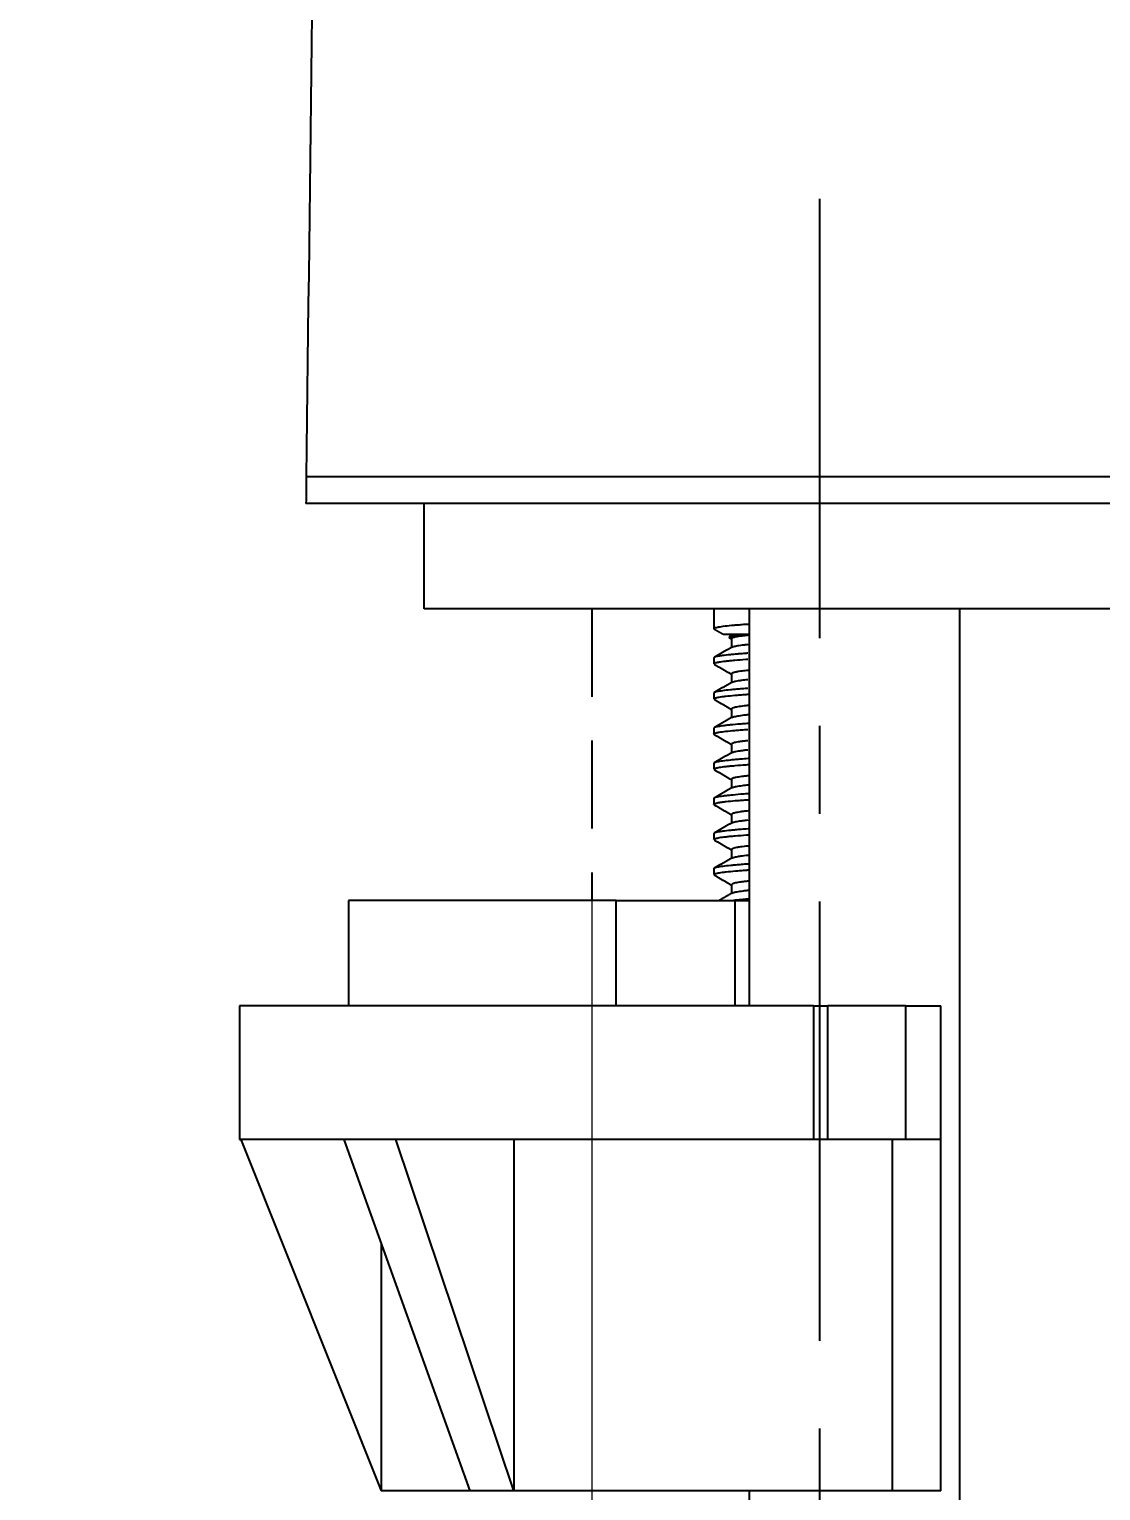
# Model space of a CAD drawing. Extents: x 0 to 1354, y 0 to 992.
# Drawn here: x 292.96 to 323.45, y 319.26 to 360.85 of the extents above; entities that cross this region are included whole.
import ezdxf

# ---------------------------------------------------------------- set-up
doc = ezdxf.new("R2010")
doc.units = 0
doc.header["$LTSCALE"] = 10
doc.header["$MEASUREMENT"] = 0
doc.header["$PDMODE"] = 3
doc.header["$PDSIZE"] = -10
doc.linetypes.add('CENTER', pattern=[2, 1.25, -0.25, 0.25, -0.25])
doc.linetypes.add('HIDDEN', pattern=[0.375, 0.25, -0.125])
doc.layers.get('0').update_dxf_attribs({"linetype": 'CONTINUOUS'})
doc.layers.get('DEFPOINTS').update_dxf_attribs({"linetype": 'CONTINUOUS'})
doc.layers.add('1', color=7, linetype='CONTINUOUS')
doc.styles.add('Daelim Dimension', font='NanumGothic.ttf')
doc.dimstyles.new('DEFAULT', dxfattribs={"dimscale": 2, "dimtxt": 2, "dimasz": 2, "dimexe": 0, "dimexo": 2, "dimgap": 1, "dimtad": 1, "dimdec": 1, "dimzin": 9, "dimdsep": 46, "dimtxsty": 'Daelim Dimension', "dimcen": 0.5, "dimclrd": 252, "dimclre": 252, "dimclrt": 3, "dimadec": 1, "dimazin": 0, "dimtfac": 1, "dimtdec": 1, "dimtix": 1, "dimtmove": 0, "dimatfit": 3, "dimfxl": 1, "dimtolj": 1, "dimtzin": 1, "dimlwd": 9, "dimlwe": 9, "dimarcsym": 0})

# ---------------------------------------------------------------- blocks, each defined once
blk = doc.blocks.new('*D3')
at = {"color": 5, "lineweight": 9, "ltscale": 0.5, "transparency": 16777216}
for p, q in [((308.968, 336.206), (308.968, 298.59)), ((343.968, 336.206), (343.968, 298.59)), ((308.968, 298.59), (194.874, 298.59)), ((339.968, 298.59), (312.968, 298.59))]:
    blk.add_line(p, q, dxfattribs=at)
at = {"color": 5, "ltscale": 0.5, "transparency": 16777216}
for points in [[(312.968, 299.257), (312.968, 297.923), (308.968, 298.59)], [(339.968, 299.257), (339.968, 297.923), (343.968, 298.59)]]:
    blk.add_solid(points, dxfattribs=at)
at = {"layer": 'DEFPOINTS', "color": 0, "ltscale": 0.5, "transparency": 16777216}
for p in [(308.968, 340.206), (343.968, 340.206), (343.968, 298.59)]:
    blk.add_point(p, dxfattribs=at)
at = {"color": 7, "lineweight": -3, "ltscale": 0.5, "transparency": 16777216, "insert": (240.458, 308.575), "char_height": 10, "attachment_point": 5, "style": 'Daelim Dimension'}
blk.add_mtext('\\A1;설치구멍 {\\H1.25x;\\C256;Ø}35', dxfattribs=at)

msp = doc.modelspace()

# ---------------------------------------------------------------- linework, layer by layer
at = {"color": 7, "linetype": 'HIDDEN', "lineweight": -3}
msp.add_line((308.968, 344.356), (308.968, 336.056), dxfattribs=at)
at = {"layer": '1', "color": 1, "linetype": 'CENTER', "lineweight": -3}
msp.add_line((315.447, 356.025), (315.447, 283.128), dxfattribs=at)
at = {"layer": '1', "color": 7, "linetype": 'Continuous', "lineweight": -3}
for p, q in [((304.197, 344.356), (304.197, 347.356)), ((348.697, 344.356), (304.197, 344.356)), ((312.447, 344.356), (312.447, 343.794)), ((313.447, 344.356), (313.447, 333.056)), ((319.447, 314.677), (319.447, 344.356)), ((312.947, 343.628), (312.885, 343.567)), ((312.947, 343.506), (312.947, 343.26)), ((312.447, 342.963), (312.447, 342.795)), ((312.947, 342.505), (312.947, 342.26)), ((312.447, 341.962), (312.447, 341.795)), ((312.947, 341.506), (312.947, 341.26)), ((312.447, 340.962), (312.447, 340.794)), ((312.947, 340.506), (312.947, 340.26)), ((312.447, 339.963), (312.447, 339.795)), ((312.947, 339.505), (312.947, 339.26)), ((312.447, 338.962), (312.447, 338.794)), ((312.947, 338.506), (312.947, 338.26)), ((312.447, 337.963), (312.447, 337.795)), ((312.947, 337.505), (312.947, 337.26)), ((312.447, 336.962), (312.447, 336.795)), ((312.947, 336.506), (312.947, 336.26)), ((302.047, 336.056), (302.047, 333.056)), ((309.669, 336.056), (302.047, 336.056)), ((309.669, 336.056), (313.047, 336.056)), ((309.669, 333.056), (309.669, 336.056)), ((313.047, 336.056), (313.447, 336.056)), ((313.047, 333.056), (313.047, 336.056)), ((298.947, 333.056), (298.947, 329.256)), ((315.28, 333.056), (298.947, 333.056)), ((315.28, 333.056), (315.686, 333.056)), ((315.28, 333.056), (315.28, 329.256)), ((317.901, 333.056), (315.686, 333.056)), ((315.686, 329.256), (315.686, 333.056)), ((317.901, 333.056), (318.901, 333.056)), ((317.901, 333.056), (317.901, 329.256)), ((318.901, 329.256), (318.901, 333.056)), ((298.947, 329.256), (298.986, 329.256)), ((298.986, 329.256), (302.98, 319.256)), ((301.917, 329.256), (298.986, 329.256)), ((301.915, 329.255), (305.499, 319.256)), ((303.396, 329.256), (301.933, 329.256)), ((306.749, 319.256), (303.396, 329.256)), ((315.28, 329.256), (303.396, 329.256)), ((306.749, 329.256), (306.749, 319.256)), ((315.686, 329.256), (315.28, 329.256)), ((317.901, 329.256), (315.686, 329.256)), ((317.522, 329.256), (317.522, 319.256)), ((318.901, 329.256), (317.901, 329.256)), ((318.901, 319.256), (318.901, 329.256)), ((302.98, 326.284), (302.98, 319.256)), ((305.499, 319.256), (302.98, 319.256)), ((306.749, 319.256), (305.499, 319.256)), ((317.522, 319.256), (306.749, 319.256)), ((313.447, 319.256), (313.447, 314.677)), ((318.901, 319.256), (317.522, 319.256))]:
    msp.add_line(p, q, dxfattribs=at)
msp.add_ellipse((325.869, 262.125), major_axis=(-24.064, 67.089), ratio=0.179804, start_param=6.272633, end_param=6.273983, dxfattribs=at)
for points, degree in [([(301.462, 400.732), (301.257, 383.193), (301.052, 365.653), (300.847, 348.113)], 3), ([(300.847, 348.113), (300.844, 347.861), (300.841, 347.608), (300.838, 347.356)], 3), ([(312.454, 343.783), (312.588, 343.705), (312.722, 343.628)], 2), ([(312.964, 343.27), (312.707, 343.121), (312.449, 342.971)], 2), ([(312.872, 343.54), (312.947, 343.497)], 1), ([(312.452, 342.784), (312.7, 342.64), (312.947, 342.497)], 2), ([(312.97, 342.273), (312.712, 342.124), (312.455, 341.974)], 2), ([(312.45, 341.785), (312.698, 341.641), (312.947, 341.497)], 2), ([(312.964, 341.27), (312.707, 341.121), (312.45, 340.972)], 2), ([(312.455, 340.783), (312.701, 340.64), (312.947, 340.497)], 2), ([(312.968, 340.272), (312.71, 340.123), (312.453, 339.973)], 2), ([(312.449, 339.786), (312.698, 339.641), (312.947, 339.497)], 2), ([(312.966, 339.271), (312.709, 339.122), (312.452, 338.973)], 2), ([(312.455, 338.782), (312.701, 338.64), (312.947, 338.497)], 2), ([(312.966, 338.271), (312.708, 338.122), (312.451, 337.972)], 2), ([(312.449, 337.785), (312.698, 337.641), (312.947, 337.497)], 2), ([(312.968, 337.273), (312.711, 337.123), (312.454, 336.974)], 2), ([(312.454, 336.783), (312.701, 336.64), (312.947, 336.497)], 2), ([(312.964, 336.27), (312.78, 336.163), (312.595, 336.056)], 2)]:
    msp.add_open_spline(points, degree=degree, dxfattribs=at)
for points, knots in [([(326.447, 348.113), (326.024, 348.113), (325.182, 348.113), (324.348, 348.113), (323.101, 348.113), (322.276, 348.113), (320.641, 348.113), (319.83, 348.113), (318.825, 348.113), (318.524, 348.113), (318.224, 348.113), (318.024, 348.113), (317.925, 348.113), (317.428, 348.113), (316.643, 348.113), (315.496, 348.113), (314.751, 348.113), (313.649, 348.113), (312.934, 348.113), (311.891, 348.113), (311.548, 348.113), (311.041, 348.113), (310.874, 348.113), (310.624, 348.113), (310.541, 348.113), (310.376, 348.113), (310.294, 348.113), (309.56, 348.113), (308.939, 348.113), (307.759, 348.113), (307.2, 348.113), (306.142, 348.113), (305.643, 348.113), (305.058, 348.113), (304.943, 348.113), (304.773, 348.113), (304.717, 348.113), (304.606, 348.113), (304.332, 348.113), (304.073, 348.113), (303.48, 348.113), (303.123, 348.113), (302.484, 348.113), (302.203, 348.113), (301.837, 348.113), (301.725, 348.113), (301.571, 348.113), (301.522, 348.113), (301.429, 348.113), (301.386, 348.113), (301.179, 348.113), (301.055, 348.113), (300.931, 348.113), (300.868, 348.113), (300.847, 348.113), (300.847, 348.113)], [0, 0, 0, 0, 0.031254, 0.062509, 0.062509, 0.125017, 0.125017, 0.187526, 0.187526, 0.203153, 0.210966, 0.210966, 0.21878, 0.21878, 0.250034, 0.281288, 0.312543, 0.312543, 0.375051, 0.375051, 0.406305, 0.406305, 0.421933, 0.421933, 0.429746, 0.429746, 0.43756, 0.43756, 0.500068, 0.500068, 0.562577, 0.562577, 0.625085, 0.625085, 0.640712, 0.640712, 0.648526, 0.648526, 0.65634, 0.687594, 0.687594, 0.750102, 0.750102, 0.812611, 0.812611, 0.843865, 0.843865, 0.859492, 0.859492, 0.875119, 0.875119, 0.937628, 0.937628, 0.968882, 1, 1, 1, 1]), ([(326.447, 347.356), (326.024, 347.356), (325.182, 347.356), (324.347, 347.356), (323.099, 347.356), (322.275, 347.356), (320.639, 347.356), (319.828, 347.356), (318.822, 347.356), (318.521, 347.356), (318.221, 347.356), (318.022, 347.356), (317.922, 347.356), (317.425, 347.356), (316.64, 347.356), (315.492, 347.356), (314.747, 347.356), (313.645, 347.356), (312.929, 347.356), (311.886, 347.356), (311.543, 347.356), (311.036, 347.356), (310.868, 347.356), (310.619, 347.356), (310.536, 347.356), (310.371, 347.356), (310.289, 347.356), (309.555, 347.356), (308.933, 347.356), (307.753, 347.356), (307.193, 347.356), (306.135, 347.356), (305.636, 347.356), (305.051, 347.356), (304.936, 347.356), (304.766, 347.356), (304.71, 347.356), (304.599, 347.356), (304.325, 347.356), (304.066, 347.356), (303.472, 347.356), (303.115, 347.356), (302.476, 347.356), (302.194, 347.356), (301.829, 347.356), (301.717, 347.356), (301.563, 347.356), (301.514, 347.356), (301.421, 347.356), (301.377, 347.356), (301.17, 347.356), (301.046, 347.356), (300.922, 347.356), (300.859, 347.356), (300.838, 347.356), (300.838, 347.356)], [0, 0, 0, 0, 0.03125, 0.0625, 0.0625, 0.125, 0.125, 0.1875, 0.1875, 0.203125, 0.210938, 0.210938, 0.21875, 0.21875, 0.25, 0.28125, 0.3125, 0.3125, 0.375, 0.375, 0.40625, 0.40625, 0.421875, 0.421875, 0.429688, 0.429688, 0.4375, 0.4375, 0.5, 0.5, 0.5625, 0.5625, 0.625, 0.625, 0.640625, 0.640625, 0.648437, 0.648437, 0.65625, 0.6875, 0.6875, 0.75, 0.75, 0.8125, 0.8125, 0.84375, 0.84375, 0.859375, 0.859375, 0.875, 0.875, 0.9375, 0.9375, 0.96875, 1, 1, 1, 1]), ([(312.447, 343.794), (312.447, 343.795), (312.447, 343.795), (312.448, 343.801), (312.453, 343.805), (312.476, 343.819), (312.505, 343.828), (312.558, 343.839), (312.569, 343.841), (312.593, 343.846), (312.606, 343.848), (312.648, 343.855), (312.678, 343.859), (312.779, 343.872), (312.858, 343.88), (312.971, 343.891), (312.995, 343.893), (313.043, 343.897), (313.068, 343.899), (313.145, 343.905), (313.198, 343.909), (313.307, 343.918), (313.362, 343.922), (313.418, 343.926)], [0, 0, 0, 0, 0.017819, 0.017819, 0.116551, 0.116551, 0.314014, 0.314014, 0.363379, 0.363379, 0.412745, 0.412745, 0.511477, 0.511477, 0.708939, 0.708939, 0.758305, 0.758305, 0.807671, 0.807671, 0.906402, 0.906402, 1, 1, 1, 1]), ([(312.462, 343.778), (312.458, 343.78), (312.456, 343.782), (312.452, 343.784), (312.451, 343.786), (312.45, 343.787)], [0, 0, 0, 0, 0.560519, 0.560519, 1, 1, 1, 1]), ([(313.434, 343.628), (313.432, 343.628), (313.43, 343.628), (313.393, 343.628), (313.358, 343.628), (313.308, 343.628), (313.291, 343.628), (313.259, 343.628), (313.243, 343.628), (313.165, 343.628), (313.109, 343.628), (313.006, 343.628), (312.961, 343.628), (312.9, 343.628), (312.882, 343.628), (312.847, 343.628), (312.831, 343.628), (312.789, 343.628), (312.766, 343.628), (312.734, 343.628), (312.725, 343.628), (312.72, 343.628), (312.72, 343.628), (312.72, 343.628), (312.72, 343.628), (312.72, 343.628)], [0, 0, 0, 0, 0.003549, 0.003549, 0.081536, 0.081536, 0.120529, 0.120529, 0.159523, 0.159523, 0.315497, 0.315497, 0.471472, 0.471472, 0.549459, 0.549459, 0.627446, 0.627446, 0.78342, 0.78342, 0.939394, 0.939394, 0.978388, 0.978388, 1, 1, 1, 1]), ([(312.869, 343.55), (312.872, 343.554), (312.879, 343.557), (312.901, 343.563), (312.914, 343.566), (312.937, 343.571), (312.946, 343.572), (312.964, 343.575), (312.975, 343.577), (313.028, 343.584), (313.082, 343.59), (313.179, 343.598), (313.214, 343.601), (313.27, 343.605), (313.29, 343.606), (313.33, 343.609), (313.351, 343.61), (313.394, 343.613), (313.416, 343.614), (313.438, 343.616)], [0, 0, 0, 0, 0.154261, 0.154261, 0.284435, 0.284435, 0.349521, 0.349521, 0.414608, 0.414608, 0.674956, 0.674956, 0.80513, 0.80513, 0.870217, 0.870217, 0.935304, 0.935304, 1, 1, 1, 1]), ([(313.422, 343.606), (313.414, 343.605), (313.406, 343.604), (313.358, 343.599), (313.321, 343.595), (313.269, 343.589), (313.253, 343.586), (313.221, 343.582), (313.205, 343.58), (313.132, 343.569), (313.083, 343.561), (313.026, 343.547), (313.01, 343.543), (312.99, 343.536), (312.983, 343.533), (312.973, 343.529), (312.968, 343.527), (312.952, 343.518), (312.946, 343.511), (312.947, 343.505)], [0, 0, 0, 0, 0.027083, 0.027083, 0.157292, 0.157292, 0.222396, 0.222396, 0.2875, 0.2875, 0.547917, 0.547917, 0.678125, 0.678125, 0.743229, 0.743229, 0.808333, 0.808333, 1, 1, 1, 1]), ([(312.959, 343.267), (312.965, 343.271), (312.975, 343.275), (312.993, 343.281), (313, 343.284), (313.015, 343.288), (313.023, 343.29), (313.067, 343.3), (313.113, 343.309), (313.197, 343.322), (313.242, 343.328), (313.294, 343.335), (313.33, 343.34), (313.348, 343.342), (313.386, 343.346), (313.404, 343.349), (313.424, 343.351)], [0, 0, 0, 0, 0.152228, 0.152228, 0.22958, 0.22958, 0.306931, 0.306931, 0.616337, 0.616337, 0.77104, 0.848392, 0.848392, 0.925743, 0.925743, 1, 1, 1, 1]), ([(312.447, 342.793), (312.446, 342.802), (312.459, 342.811), (312.496, 342.824), (312.512, 342.829), (312.54, 342.835), (312.551, 342.838), (312.573, 342.842), (312.585, 342.844), (312.647, 342.855), (312.71, 342.864), (312.821, 342.876), (312.86, 342.88), (312.925, 342.887), (312.947, 342.889), (312.993, 342.893), (313.016, 342.895), (313.137, 342.905), (313.243, 342.913), (313.376, 342.923), (313.395, 342.925), (313.414, 342.926)], [0, 0, 0, 0, 0.192546, 0.192546, 0.289595, 0.289595, 0.33812, 0.33812, 0.386645, 0.386645, 0.580745, 0.580745, 0.677795, 0.677795, 0.726319, 0.726319, 0.774844, 0.774844, 0.968944, 0.968944, 1, 1, 1, 1]), ([(313.416, 343.095), (313.401, 343.093), (313.387, 343.092), (313.314, 343.087), (313.258, 343.083), (313.191, 343.077), (313.178, 343.076), (313.151, 343.074), (313.112, 343.07), (313.075, 343.067), (313.002, 343.06), (312.957, 343.056), (312.828, 343.043), (312.753, 343.034), (312.673, 343.023), (312.658, 343.021), (312.629, 343.017), (312.615, 343.015), (312.577, 343.008), (312.554, 343.004), (312.496, 342.992), (312.47, 342.984), (312.454, 342.974), (312.451, 342.972), (312.448, 342.968), (312.447, 342.965), (312.447, 342.963), (312.447, 342.963), (312.447, 342.963)], [0, 0, 0, 0, 0.024069, 0.024069, 0.121118, 0.121118, 0.145381, 0.145381, 0.169643, 0.218168, 0.218168, 0.315218, 0.315218, 0.509318, 0.509318, 0.557842, 0.557842, 0.606367, 0.606367, 0.703417, 0.703417, 0.897517, 0.897517, 0.946042, 0.946042, 0.994567, 0.994567, 1, 1, 1, 1]), ([(313.422, 342.606), (313.358, 342.599), (313.3, 342.593), (313.216, 342.582), (313.186, 342.577), (313.144, 342.571), (313.131, 342.569), (313.106, 342.564), (313.094, 342.562), (313.038, 342.551), (313.005, 342.542), (312.971, 342.528), (312.962, 342.524), (312.953, 342.517), (312.951, 342.515), (312.948, 342.51), (312.947, 342.508), (312.947, 342.505), (312.947, 342.505), (312.947, 342.505)], [0, 0, 0, 0, 0.208335, 0.208335, 0.338544, 0.338544, 0.403648, 0.403648, 0.468752, 0.468752, 0.72917, 0.72917, 0.859379, 0.859379, 0.924484, 0.924484, 0.989588, 0.989588, 1, 1, 1, 1]), ([(313.415, 342.094), (313.402, 342.093), (313.388, 342.092), (313.317, 342.087), (313.261, 342.083), (313.154, 342.074), (313.103, 342.07), (313.03, 342.063), (313.007, 342.061), (312.96, 342.056), (312.938, 342.054), (312.829, 342.043), (312.754, 342.034), (312.627, 342.017), (312.576, 342.009), (312.497, 341.992), (312.471, 341.984), (312.451, 341.972), (312.447, 341.968), (312.447, 341.963), (312.447, 341.963), (312.447, 341.963)], [0, 0, 0, 0, 0.022515, 0.022515, 0.119565, 0.119565, 0.216615, 0.216615, 0.26514, 0.26514, 0.313665, 0.313665, 0.507764, 0.507764, 0.701863, 0.701863, 0.895963, 0.895963, 0.993013, 0.993013, 1, 1, 1, 1]), ([(312.962, 342.269), (312.963, 342.269), (312.963, 342.27), (312.968, 342.272), (312.973, 342.274), (313, 342.285), (313.032, 342.293), (313.096, 342.305), (313.121, 342.31), (313.161, 342.316), (313.175, 342.319), (313.205, 342.323), (313.22, 342.325), (313.29, 342.335), (313.35, 342.342), (313.416, 342.35)], [0, 0, 0, 0, 0.01467, 0.01467, 0.094389, 0.094389, 0.413266, 0.413266, 0.572705, 0.572705, 0.652424, 0.652424, 0.732143, 0.732143, 1, 1, 1, 1]), ([(312.447, 341.793), (312.447, 341.798), (312.45, 341.802), (312.457, 341.808), (312.459, 341.809), (312.463, 341.811), (312.465, 341.812), (312.472, 341.815), (312.478, 341.818), (312.51, 341.829), (312.548, 341.838), (312.623, 341.851), (312.651, 341.855), (312.699, 341.862), (312.715, 341.864), (312.75, 341.868), (312.768, 341.87), (312.861, 341.881), (312.947, 341.889), (313.091, 341.901), (313.141, 341.905), (313.221, 341.911), (313.248, 341.913), (313.304, 341.918), (313.333, 341.92), (313.384, 341.924), (313.405, 341.925), (313.427, 341.927)], [0, 0, 0, 0, 0.096451, 0.096451, 0.120563, 0.120563, 0.144676, 0.144676, 0.192901, 0.192901, 0.385802, 0.385802, 0.482253, 0.482253, 0.530478, 0.530478, 0.578704, 0.578704, 0.771605, 0.771605, 0.868056, 0.868056, 0.916281, 0.916281, 0.964506, 0.964506, 1, 1, 1, 1]), ([(313.423, 341.606), (313.403, 341.604), (313.384, 341.602), (313.346, 341.598), (313.328, 341.596), (313.239, 341.585), (313.178, 341.577), (313.102, 341.563), (313.067, 341.557), (313.039, 341.55), (313.021, 341.546), (313.013, 341.543), (312.976, 341.532), (312.958, 341.523), (312.948, 341.511), (312.947, 341.508), (312.947, 341.505)], [0, 0, 0, 0, 0.064063, 0.064063, 0.129167, 0.129167, 0.389584, 0.389584, 0.519793, 0.584897, 0.584897, 0.650001, 0.650001, 0.910419, 0.910419, 1, 1, 1, 1]), ([(312.959, 341.267), (312.969, 341.273), (312.985, 341.279), (313.014, 341.288), (313.022, 341.29), (313.039, 341.294), (313.049, 341.296), (313.079, 341.302), (313.102, 341.307), (313.179, 341.319), (313.239, 341.328), (313.328, 341.339), (313.346, 341.342), (313.384, 341.346), (313.404, 341.348), (313.427, 341.351), (313.43, 341.351), (313.433, 341.352)], [0, 0, 0, 0, 0.22304, 0.22304, 0.299633, 0.299633, 0.376226, 0.376226, 0.529412, 0.529412, 0.835785, 0.835785, 0.912378, 0.912378, 0.988971, 0.988971, 1, 1, 1, 1]), ([(313.429, 341.095), (313.412, 341.094), (313.395, 341.093), (313.35, 341.089), (313.321, 341.087), (313.264, 341.083), (313.237, 341.081), (313.102, 341.07), (313.006, 341.061), (312.876, 341.048), (312.835, 341.043), (312.778, 341.037), (312.76, 341.034), (312.725, 341.03), (312.708, 341.028), (312.628, 341.017), (312.577, 341.009), (312.518, 340.997), (312.501, 340.993), (312.481, 340.987), (312.476, 340.985), (312.465, 340.98), (312.461, 340.978), (312.451, 340.972), (312.447, 340.968), (312.447, 340.963), (312.447, 340.963), (312.447, 340.963)], [0, 0, 0, 0, 0.027006, 0.027006, 0.075232, 0.075232, 0.123457, 0.123457, 0.316358, 0.316358, 0.412809, 0.412809, 0.461034, 0.461034, 0.509259, 0.509259, 0.70216, 0.70216, 0.798611, 0.798611, 0.846836, 0.846836, 0.895061, 0.895061, 0.991512, 0.991512, 1, 1, 1, 1]), ([(312.464, 340.777), (312.461, 340.779), (312.459, 340.78), (312.454, 340.783), (312.451, 340.785), (312.448, 340.789), (312.447, 340.792), (312.447, 340.802), (312.459, 340.811), (312.498, 340.825), (312.514, 340.829), (312.542, 340.836), (312.553, 340.838), (312.575, 340.843), (312.587, 340.845), (312.651, 340.856), (312.714, 340.864), (312.863, 340.881), (312.948, 340.889), (313.07, 340.899), (313.095, 340.901), (313.146, 340.905), (313.172, 340.908), (313.252, 340.914), (313.308, 340.918), (313.382, 340.924), (313.399, 340.925), (313.416, 340.926)], [0, 0, 0, 0, 0.025551, 0.025551, 0.068714, 0.068714, 0.111877, 0.111877, 0.284529, 0.284529, 0.370855, 0.370855, 0.414018, 0.414018, 0.457181, 0.457181, 0.629834, 0.629834, 0.802486, 0.802486, 0.845649, 0.845649, 0.888812, 0.888812, 0.975138, 0.975138, 1, 1, 1, 1]), ([(313.415, 340.605), (313.403, 340.604), (313.39, 340.603), (313.34, 340.597), (313.304, 340.593), (313.237, 340.584), (313.205, 340.58), (313.119, 340.567), (313.025, 340.549), (312.975, 340.531), (312.957, 340.52), (312.954, 340.518), (312.95, 340.513), (312.948, 340.511), (312.947, 340.507), (312.947, 340.506), (312.947, 340.505)], [0, 0, 0, 0, 0.042016, 0.042016, 0.173318, 0.173318, 0.304621, 0.304621, 0.567225, 0.82983, 0.82983, 0.895481, 0.895481, 0.961132, 0.961132, 1, 1, 1, 1]), ([(312.961, 340.268), (312.962, 340.269), (312.962, 340.269), (312.967, 340.272), (312.972, 340.274), (312.983, 340.278), (312.989, 340.28), (313.009, 340.286), (313.025, 340.291), (313.082, 340.303), (313.13, 340.312), (313.203, 340.323), (313.218, 340.325), (313.25, 340.329), (313.267, 340.332), (313.318, 340.338), (313.355, 340.343), (313.399, 340.348), (313.405, 340.349), (313.411, 340.349)], [0, 0, 0, 0, 0.020405, 0.020405, 0.100125, 0.100125, 0.179844, 0.179844, 0.339283, 0.339283, 0.658161, 0.658161, 0.737881, 0.737881, 0.817601, 0.817601, 0.97704, 0.97704, 1, 1, 1, 1]), ([(313.417, 340.094), (313.346, 340.089), (313.279, 340.084), (313.161, 340.075), (313.109, 340.07), (313.011, 340.061), (312.964, 340.057), (312.834, 340.043), (312.759, 340.035), (312.663, 340.022), (312.634, 340.018), (312.594, 340.011), (312.582, 340.009), (312.559, 340.005), (312.548, 340.003), (312.499, 339.993), (312.472, 339.985), (312.451, 339.973), (312.447, 339.968), (312.447, 339.964), (312.447, 339.963), (312.447, 339.963)], [0, 0, 0, 0, 0.116459, 0.116459, 0.213509, 0.213509, 0.310558, 0.310558, 0.504657, 0.504657, 0.601707, 0.601707, 0.650231, 0.650231, 0.698756, 0.698756, 0.892855, 0.892855, 0.989905, 0.989905, 1, 1, 1, 1]), ([(312.447, 339.793), (312.447, 339.794), (312.447, 339.794), (312.447, 339.802), (312.46, 339.811), (312.489, 339.822), (312.492, 339.823), (312.5, 339.825), (312.511, 339.828), (312.525, 339.832), (312.554, 339.838), (312.576, 339.843), (312.652, 339.856), (312.715, 339.864), (312.809, 339.875), (312.829, 339.877), (312.869, 339.881), (312.932, 339.887), (313.001, 339.893), (313.145, 339.906), (313.251, 339.914), (313.391, 339.924), (313.415, 339.926), (313.439, 339.928)], [0, 0, 0, 0, 0.003072, 0.003072, 0.194789, 0.194789, 0.218753, 0.218753, 0.242718, 0.290647, 0.290647, 0.386506, 0.386506, 0.578223, 0.578223, 0.626152, 0.626152, 0.674081, 0.76994, 0.76994, 0.961657, 0.961657, 1, 1, 1, 1]), ([(313.439, 339.608), (313.423, 339.606), (313.406, 339.604), (313.371, 339.601), (313.352, 339.598), (313.297, 339.592), (313.263, 339.588), (313.169, 339.575), (313.116, 339.567), (313.062, 339.555), (313.052, 339.553), (313.033, 339.549), (313.024, 339.546), (313, 339.54), (312.987, 339.535), (312.957, 339.522), (312.947, 339.513), (312.947, 339.505)], [0, 0, 0, 0, 0.051742, 0.051742, 0.11578, 0.11578, 0.243854, 0.243854, 0.500003, 0.500003, 0.564041, 0.564041, 0.628078, 0.628078, 0.756153, 0.756153, 1, 1, 1, 1]), ([(313.441, 339.096), (313.422, 339.095), (313.403, 339.093), (313.326, 339.088), (313.27, 339.083), (313.109, 339.07), (313.012, 339.061), (312.903, 339.05), (312.881, 339.048), (312.84, 339.044), (312.82, 339.041), (312.763, 339.035), (312.728, 339.03), (312.632, 339.018), (312.58, 339.009), (312.53, 338.999), (312.521, 338.997), (312.504, 338.993), (312.496, 338.991), (312.476, 338.985), (312.455, 338.977), (312.448, 338.969), (312.447, 338.964), (312.447, 338.963), (312.447, 338.963)], [0, 0, 0, 0, 0.029908, 0.029908, 0.125767, 0.125767, 0.317485, 0.317485, 0.365415, 0.365415, 0.413344, 0.413344, 0.509203, 0.509203, 0.700921, 0.700921, 0.748851, 0.748851, 0.79678, 0.79678, 0.892639, 0.988498, 0.988498, 1, 1, 1, 1]), ([(312.96, 339.268), (312.966, 339.271), (312.975, 339.275), (312.998, 339.283), (313.012, 339.287), (313.038, 339.294), (313.048, 339.296), (313.068, 339.3), (313.079, 339.302), (313.136, 339.313), (313.237, 339.328), (313.369, 339.345), (313.434, 339.352)], [0, 0, 0, 0, 0.142158, 0.142158, 0.295344, 0.295344, 0.371937, 0.371937, 0.44853, 0.44853, 0.754902, 1, 1, 1, 1]), ([(312.447, 338.793), (312.447, 338.794), (312.447, 338.794), (312.447, 338.796), (312.448, 338.798), (312.451, 338.803), (312.454, 338.805), (312.464, 338.812), (312.474, 338.816), (312.513, 338.83), (312.551, 338.839), (312.615, 338.85), (312.629, 338.852), (312.651, 338.855), (312.658, 338.856), (312.673, 338.858), (312.712, 338.864), (312.756, 338.869), (312.868, 338.881), (312.954, 338.89), (313.075, 338.9), (313.1, 338.902), (313.151, 338.906), (313.178, 338.908), (313.258, 338.914), (313.314, 338.919), (313.387, 338.924), (313.402, 338.925), (313.418, 338.926)], [0, 0, 0, 0, 0.004661, 0.004661, 0.053186, 0.053186, 0.101711, 0.101711, 0.19876, 0.19876, 0.392859, 0.392859, 0.441384, 0.441384, 0.465646, 0.465646, 0.489908, 0.586958, 0.586958, 0.781057, 0.781057, 0.829582, 0.829582, 0.878106, 0.878106, 0.975156, 0.975156, 1, 1, 1, 1]), ([(313.417, 338.605), (313.373, 338.601), (313.332, 338.596), (313.276, 338.589), (313.259, 338.587), (313.226, 338.583), (313.211, 338.581), (313.166, 338.574), (313.139, 338.57), (313.065, 338.557), (313.027, 338.548), (312.992, 338.537), (312.986, 338.534), (312.975, 338.53), (312.97, 338.527), (312.957, 338.521), (312.952, 338.516), (312.947, 338.509), (312.947, 338.507), (312.947, 338.505)], [0, 0, 0, 0, 0.144959, 0.144959, 0.21061, 0.21061, 0.276261, 0.276261, 0.407564, 0.407564, 0.670169, 0.670169, 0.73582, 0.73582, 0.801471, 0.801471, 0.932774, 0.932774, 1, 1, 1, 1]), ([(312.96, 338.268), (312.964, 338.27), (312.97, 338.273), (312.982, 338.278), (312.988, 338.28), (313.002, 338.284), (313.009, 338.286), (313.049, 338.297), (313.092, 338.305), (313.172, 338.318), (313.215, 338.325), (313.265, 338.331), (313.299, 338.336), (313.317, 338.338), (313.363, 338.344), (313.391, 338.347), (313.42, 338.35)], [0, 0, 0, 0, 0.10375, 0.10375, 0.181875, 0.181875, 0.26, 0.26, 0.5725, 0.5725, 0.72875, 0.806875, 0.806875, 0.885, 0.885, 1, 1, 1, 1]), ([(313.419, 338.094), (313.35, 338.09), (313.284, 338.085), (313.193, 338.077), (313.167, 338.075), (313.115, 338.071), (313.089, 338.068), (313.016, 338.062), (312.97, 338.057), (312.839, 338.044), (312.763, 338.035), (312.682, 338.024), (312.667, 338.022), (312.637, 338.018), (312.623, 338.016), (312.584, 338.01), (312.561, 338.006), (312.501, 337.993), (312.474, 337.985), (312.455, 337.975), (312.453, 337.973), (312.45, 337.97), (312.449, 337.969), (312.448, 337.967), (312.447, 337.965), (312.447, 337.963), (312.447, 337.963)], [0, 0, 0, 0, 0.113355, 0.113355, 0.16188, 0.16188, 0.210405, 0.210405, 0.307455, 0.307455, 0.501555, 0.501555, 0.55008, 0.55008, 0.598605, 0.598605, 0.695655, 0.695655, 0.889755, 0.889755, 0.93828, 0.93828, 0.962543, 0.962543, 0.986806, 1, 1, 1, 1]), ([(312.447, 337.794), (312.447, 337.794), (312.447, 337.794), (312.447, 337.803), (312.461, 337.812), (312.494, 337.823), (312.501, 337.825), (312.517, 337.83), (312.526, 337.832), (312.556, 337.839), (312.579, 337.843), (312.656, 337.857), (312.719, 337.865), (312.832, 337.877), (312.872, 337.882), (312.927, 337.887), (312.938, 337.888), (312.961, 337.89), (312.995, 337.893), (313.03, 337.896), (313.152, 337.906), (313.259, 337.914), (313.389, 337.924), (313.403, 337.925), (313.417, 337.926)], [0, 0, 0, 0, 0.006211, 0.006211, 0.200311, 0.200311, 0.248836, 0.248836, 0.29736, 0.29736, 0.39441, 0.39441, 0.588509, 0.588509, 0.685559, 0.685559, 0.709822, 0.709822, 0.734084, 0.782609, 0.782609, 0.976708, 0.976708, 1, 1, 1, 1]), ([(313.424, 337.606), (313.402, 337.604), (313.38, 337.601), (313.284, 337.591), (313.219, 337.582), (313.149, 337.572), (313.136, 337.569), (313.11, 337.565), (313.098, 337.563), (313.064, 337.556), (313.044, 337.552), (312.993, 337.538), (312.97, 337.529), (312.954, 337.518), (312.952, 337.515), (312.948, 337.511), (312.947, 337.509), (312.947, 337.506), (312.947, 337.506), (312.947, 337.505)], [0, 0, 0, 0, 0.072916, 0.072916, 0.333333, 0.333333, 0.398437, 0.398437, 0.463542, 0.463542, 0.59375, 0.59375, 0.854167, 0.854167, 0.919271, 0.919271, 0.984375, 0.984375, 1, 1, 1, 1]), ([(313.419, 337.094), (313.35, 337.09), (313.285, 337.085), (313.17, 337.075), (313.118, 337.071), (313.044, 337.064), (313.021, 337.062), (312.974, 337.057), (312.951, 337.055), (312.841, 337.044), (312.765, 337.035), (312.636, 337.018), (312.583, 337.01), (312.537, 337.001), (312.532, 337), (312.523, 336.998), (312.509, 336.995), (312.498, 336.992), (312.477, 336.985), (312.456, 336.977), (312.448, 336.969), (312.447, 336.964), (312.447, 336.963), (312.447, 336.962)], [0, 0, 0, 0, 0.111111, 0.111111, 0.207562, 0.207562, 0.255787, 0.255787, 0.304013, 0.304013, 0.496914, 0.496914, 0.689815, 0.689815, 0.713928, 0.713928, 0.73804, 0.786266, 0.786266, 0.882716, 0.979167, 0.979167, 1, 1, 1, 1]), ([(312.961, 337.269), (312.964, 337.27), (312.966, 337.271), (312.988, 337.281), (313.017, 337.289), (313.077, 337.302), (313.1, 337.306), (313.138, 337.313), (313.151, 337.315), (313.18, 337.319), (313.194, 337.321), (313.27, 337.332), (313.341, 337.341), (313.42, 337.35)], [0, 0, 0, 0, 0.053032, 0.053032, 0.368688, 0.368688, 0.526516, 0.526516, 0.60543, 0.60543, 0.684344, 0.684344, 1, 1, 1, 1]), ([(312.447, 336.794), (312.447, 336.794), (312.447, 336.794), (312.447, 336.799), (312.451, 336.803), (312.461, 336.81), (312.465, 336.812), (312.476, 336.817), (312.481, 336.819), (312.515, 336.83), (312.554, 336.839), (312.631, 336.852), (312.66, 336.857), (312.708, 336.863), (312.725, 336.865), (312.76, 336.869), (312.778, 336.872), (312.873, 336.882), (312.96, 336.89), (313.105, 336.902), (313.156, 336.906), (313.237, 336.913), (313.264, 336.915), (313.307, 336.918), (313.321, 336.919), (313.35, 336.921), (313.364, 336.922), (313.396, 336.925), (313.413, 336.926), (313.43, 336.927)], [0, 0, 0, 0, 0.007716, 0.007716, 0.104167, 0.104167, 0.152392, 0.152392, 0.200617, 0.200617, 0.393519, 0.393519, 0.489969, 0.489969, 0.538194, 0.538194, 0.58642, 0.58642, 0.779321, 0.779321, 0.875771, 0.875771, 0.923997, 0.923997, 0.948109, 0.948109, 0.972222, 0.972222, 1, 1, 1, 1]), ([(313.426, 336.606), (313.387, 336.602), (313.351, 336.598), (313.28, 336.59), (313.247, 336.586), (313.155, 336.573), (313.103, 336.564), (313.042, 336.551), (313.024, 336.546), (313.001, 336.54), (312.994, 336.537), (312.982, 336.533), (312.976, 336.53), (312.955, 336.52), (312.947, 336.513), (312.947, 336.505)], [0, 0, 0, 0, 0.123958, 0.123958, 0.254166, 0.254166, 0.514583, 0.514583, 0.644791, 0.644791, 0.709895, 0.709895, 0.774999, 0.774999, 1, 1, 1, 1]), ([(312.959, 336.267), (312.966, 336.272), (312.978, 336.277), (313.001, 336.284), (313.008, 336.286), (313.024, 336.29), (313.033, 336.292), (313.061, 336.299), (313.083, 336.303), (313.155, 336.316), (313.212, 336.324), (313.298, 336.336), (313.315, 336.338), (313.352, 336.342), (313.371, 336.345), (313.403, 336.348), (313.416, 336.35), (313.43, 336.351)], [0, 0, 0, 0, 0.183824, 0.183824, 0.260417, 0.260417, 0.33701, 0.33701, 0.490197, 0.490197, 0.796569, 0.796569, 0.873162, 0.873162, 0.949756, 0.949756, 1, 1, 1, 1]), ([(313.421, 336.095), (313.413, 336.094), (313.404, 336.093), (313.367, 336.091), (313.338, 336.089), (313.281, 336.084), (313.253, 336.082), (313.145, 336.073), (313.07, 336.067), (313.001, 336.06)], [0, 0, 0, 0, 0.051829, 0.051829, 0.242378, 0.242378, 0.432927, 0.432927, 1, 1, 1, 1])]:
    msp.add_open_spline(points, degree=3, knots=knots, dxfattribs=at)

# ---------------------------------------------------------------- dimensions: what is measured, and where the dimension line sits
at = {"color": 5, "lineweight": -3, "ltscale": 0.5}
dim = msp.add_linear_dim(base=(343.968, 298.59), p1=(308.968, 340.206), p2=(343.968, 340.206), text='설치구멍 {\\H1.25x;\\C256;Ø}<>', dimstyle='DEFAULT', override={"dimtxt": 5, "dimclrd": 5, "dimclre": 5, "dimclrt": 7}, dxfattribs=at)
dim.commit()
dim.dimension.update_dxf_attribs({"geometry": '*D3', "text_midpoint": (240.458, 298.59), "dimtype": 160})

doc.saveas('drawing.dxf')
